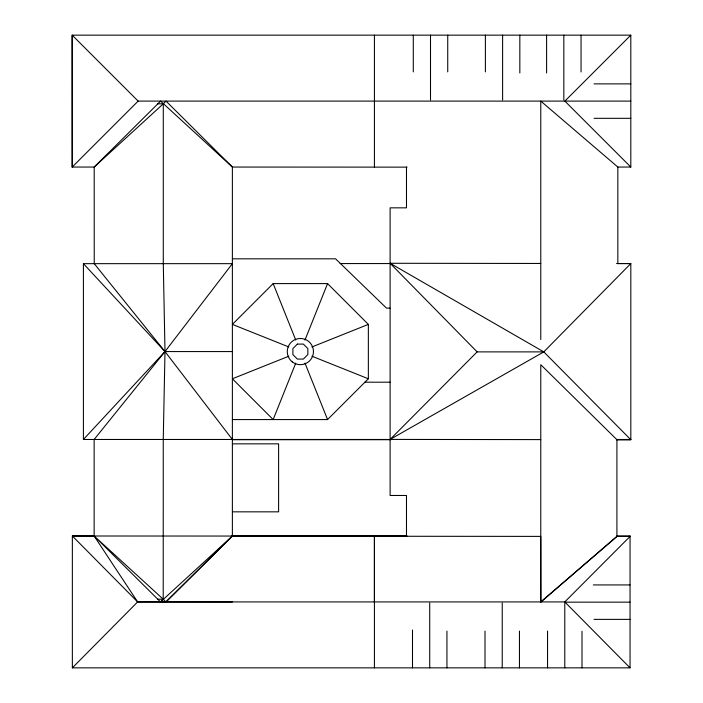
<?xml version="1.0" encoding="UTF-8"?>
<svg xmlns="http://www.w3.org/2000/svg" width="703" height="703" viewBox="0 0 703 703"><rect width="100%" height="100%" fill="white"/><g stroke="black" fill="none" stroke-linecap="round" stroke-linejoin="round"><path stroke-width="1.05" d="M630.046 535.95L630.046 667.85L72.356 667.85L72.356 535.994L406.483 536.117L232.377 536.117L165.943 601.944L163.219 599.202L163.254 439.48L164.994 351.57L163.289 263.66L163.289 103.816L166.013 101.1L232.377 167.05L407.081 167.138M374.418 601.926L374.418 536.125L374.418 667.85M295.752 363.108L273.168 419.568L232.377 378.776L288.845 356.193M304.97 340.059L327.563 283.599L273.168 283.599L232.377 324.391L288.845 346.974M232.377 601.97L137.63 601.926L94.14 535.994L94.14 439.48L164.994 351.57L232.377 263.66L83.411 263.66L164.994 351.57L232.377 439.48M390.464 439.48L83.411 439.48L164.994 351.57L232.377 351.57M540.774 439.603L390.112 439.419L543.797 351.887L630.819 263.563L616.54 263.555M72.356 667.85L137.63 601.926L564.781 601.926L630.046 536.451L616.874 536.442L540.774 601.926L540.774 364.699L616.918 439.709L630.819 439.709L630.819 263.563L617.84 263.563L617.84 167.05L540.774 101.1L540.774 339.558M390.112 439.419L477.135 351.887L543.797 351.887L630.819 439.709L616.54 439.691M232.377 535.994L165.943 601.935L160.504 601.935L163.219 599.202L94.14 535.994L160.495 601.926L232.377 536.117L232.377 167.05L160.574 101.1L94.202 167.05L94.237 263.66L164.994 351.57M138.148 101.1L72.181 35.15L72.216 167.05L72.181 35.15L630.811 35.15L564.861 101.1L138.148 101.1L72.216 167.05L94.202 167.05L163.289 103.816L157.393 103.816M232.377 419.568L327.563 419.568L368.354 378.776L368.354 324.391L327.563 283.599M630.046 536.451L616.918 536.451L540.862 602.049L540.774 536.389L231.586 536.125M311.886 346.974L368.354 324.391M160.504 601.935L164.353 601.926M594.035 83.877L630.811 83.877M565.968 101.1L630.811 101.1M594.07 118.324L630.811 118.324M617.84 167.05L630.811 167.05L630.811 35.15M232.377 258.827L335.577 258.827L386.501 308.125L390.112 308.125M340.12 263.563L390.613 263.563M364.936 382.195L390.112 382.195M616.549 439.48L630.819 439.48M232.517 439.709L390.675 439.709M232.377 443.848L278.608 443.848L278.608 511.837L232.377 511.837M232.517 535.994L407.142 535.994M616.918 535.994L630.046 535.994M593.306 584.931L630.046 584.931M157.762 599.202L163.219 599.202M565.871 602.155L630.046 602.155M594.017 619.378L630.046 619.378M477.135 351.887L390.112 263.282L540.774 263.458M94.316 536.011L72.356 535.994L137.63 601.926M163.219 601.926L165.943 601.935M311.886 356.193L368.354 378.776M390.112 263.282L543.797 351.887M564.861 101.1L630.811 167.05M564.781 601.926L630.046 667.85M273.168 283.599L295.752 340.059M304.97 363.108L327.563 419.568M616.918 439.709L616.918 536.451M582.005 631.224L582.005 667.85M581.047 35.15L581.047 71.961M564.781 603.244L564.781 667.85M563.824 35.15L563.824 99.993M547.558 631.101L547.558 667.85M546.6 35.15L546.6 72.98M519.833 35.15L519.833 72.98M519.455 631.101L519.455 667.85M502.61 35.15L502.61 99.993M502.232 603.007L502.232 667.85M485.386 35.15L485.386 71.899M485.008 631.101L485.008 667.85M447.732 35.15L447.732 71.899M446.941 631.101L446.941 667.85M430.508 35.15L430.508 99.993M429.718 603.007L429.718 667.85M413.285 35.15L413.285 71.899M412.494 630.02L412.494 667.85M406.483 167.05L406.483 207.842L390.112 207.842L390.112 495.474L406.483 495.474L406.483 536.266M374.418 35.15L374.418 167.05M83.411 263.563L83.411 439.48M297.369 344.092L292.879 348.583L292.879 354.576L297.369 359.075L303.362 359.075L307.852 354.576L307.852 348.583L303.362 344.092L297.369 344.092M292.263 361.878A13.102 13.102 0 0 0 313.327 353.451A13.102 13.102 0 0 0 295.497 339.417A13.102 13.102 0 0 0 292.263 361.878"/></g></svg>
